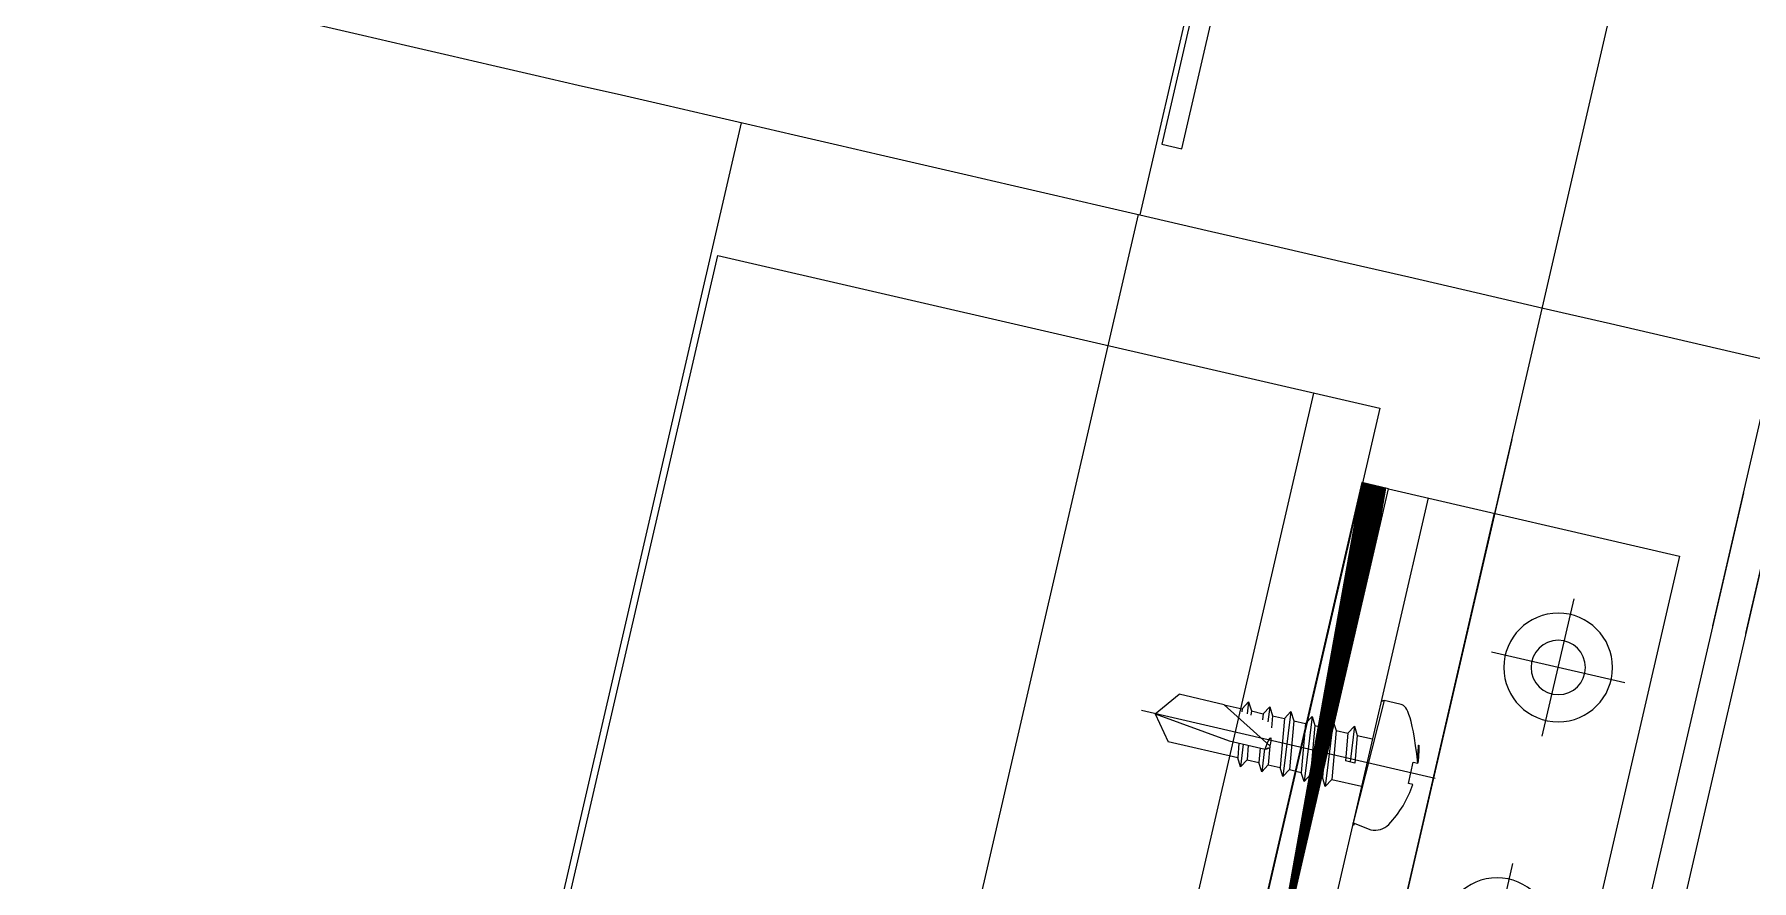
# Model space of a CAD drawing. Header units: inches. Extents: x 0 to 1813292486, y 0 to 3473589894.
# Drawn here: x 600477385.4 to 600477511.9, y 3473214442.8 to 3473214505.1 of the extents above; entities that cross this region are included whole.
import ezdxf

# ---------------------------------------------------------------- set-up
doc = ezdxf.new("R2010")
doc.units = ezdxf.units.IN
doc.header["$LTSCALE"] = 1000
doc.header["$MEASUREMENT"] = 0
for name, pattern in [('AX-MALL-WALL-P02-QT$0$CENTER', [2, 1.25, -0.25, 0.25, -0.25]), ('AX-MALL-WALL-P02-QT$0$DASH', [0.35, 0.25, -0.1]), ('AX-MALL-WALL-P02-QT$0$DASHED', [0.75, 0.5, -0.25]), ('AX-MALL-WALL-P02-QT$0$HIDDEN', [0.375, 0.25, -0.125]), ('AX-MALL-WALL-P02-QT$0$HIDDENX2', [0.75, 0.5, -0.25])]:
    doc.linetypes.add(name, pattern=pattern)
for name, color, linetype in [('A-Anno-Note', 241, 'Continuous'), ('AX-MALL-P02-200$0$A-Anno-Note', 241, 'Continuous'), ('AX-MALL-WALL-P02$0$A-Anno-Note', 241, 'Continuous'), ('AX-MALL-WALL-P02-QT$0$A-Anno-Note', 241, 'Continuous'), ('AX-MALL-WALL-P02-QT$0$A-Curt', 151, 'Continuous'), ('AX-MALL-WALL-P02-QT$0$A-Detl-Fine', 152, 'Continuous'), ('AX-MALL-WALL-P02-QT$0$A-Detl-Patt', 8, 'Continuous'), ('AX-MALL-WALL-P02-QT$0$A-Detl-Thin', 131, 'Continuous'), ('AX-MALL-WALL-P02-QT$0$A-Wall', 2, 'Continuous'), ('AX-MALL-WALL-P02-QT$0$A-Wall-Patt', 13, 'Continuous'), ('AX-MALL-WALL-P02-QT$0$AP', 3, 'Continuous'), ('AX-MALL-WALL-P02-QT$0$C18', 4, 'AX-MALL-WALL-P02-QT$0$CENTER'), ('AX-MALL-WALL-P02-QT$0$DASH', 8, 'AX-MALL-WALL-P02-QT$0$DASHED'), ('AX-MALL-WALL-P02-QT$0$L18', 6, 'Continuous'), ('AX-MALL-WALL-P02-QT$0$PJ', 96, 'Continuous'), ('AX-MALL-WALL-P02-QT$0$STSF', 2, 'Continuous'), ('AX-MALL-WALL-P02-QT$0$tc', 4, 'Continuous'), ('AX-MALL-WALL-P02-QT$0$WZ', 2, 'Continuous'), ('AX-MALL-WALL-P02-QT$0$XX', 6, 'AX-MALL-WALL-P02-QT$0$HIDDEN'), ('AX-MALL-WALL-P02-QT$0$zx', 1, 'AX-MALL-WALL-P02-QT$0$CENTER'), ('AX-MALL-WALL-P02-QT$0$尺寸标注', 8, 'Continuous')]:
    doc.layers.add(name, color=color, linetype=linetype)

# ---------------------------------------------------------------- blocks, each defined once
blk = doc.blocks.new('AX-MALL-WALL-P02-QT$0$tj')
at = {"layer": 'AX-MALL-WALL-P02-QT$0$A-Detl-Patt'}
h = blk.add_hatch(dxfattribs=at)
h.set_pattern_fill('STEEL', color=256, scale=100.0000000000001, angle=50.43183869082386)
h.set_pattern_definition([(75.00000000004839, (-14278.19445574284, 156289.8254051208), (-153.3407249234246, 41.08752340989569), []), (75.00000000004839, (-14317.88195610046, 156358.5661673546), (-153.3407249234246, 41.08752340989569), [])])
edge = h.paths.add_edge_path()
edge.add_line((88101.273016572, 47666.64152574539), (87883.93542659283, 47459.84604215622))
edge.add_line((87883.93542659283, 47459.84604215622), (91571.54751467705, 43584.64122533798))
edge.add_arc((262949.389629302, 558937.705083496), 543101.4133620498, 251.6057364187558, 260.0288666978238)
edge.add_arc((172180.8466627672, -2862.146247219684), 27099.9982179492, 64.7128659603706, 96.9316049602786, ccw=False)
edge.add_arc((262948.9730309481, 558936.3205539446), 543099.9677998082, 261.6155114784545, 271.7251478115656)
edge.add_line((279298.9759148359, 16082.51663446426), (279298.9759315252, 16382.65274763107))
edge.add_arc((262948.9742454757, 558936.3204835369), 542799.9676941936, 261.62020364125146, 271.7261014454634, ccw=False)
edge.add_arc((172180.8456921196, -2862.14609140989), 27400.00151046549, 64.80631838577902, 96.83815911678944)
edge.add_arc((262949.394896181, 558937.7037490648), 542801.4137571028, 251.6136389015772, 260.02417327084333, ccw=False)
edge.add_line((91737.26096642017, 43845.69257831573), (88101.273016572, 47666.64152574539))
blk.add_lwpolyline([(88103.03003954887, 47737.33037519455), (87813.24658572674, 47461.60306501389), (91543.92713344097, 43541.13421487808, 0.03677856867194786), (168908.9495433569, 23989.2463850975, -0.1416543586965341), (183742.0972260237, 21592.70785188675, 0.04416604653312874), (279348.9759123325, 16034.00206041336), (279348.9759345055, 16434.18465709686, -0.04414427716130016), (183859.0483468771, 21979.79425859451, 0.1405450684183163), (168919.8474783897, 24393.46752309799, -0.03670519880877311), (91764.87840116024, 43889.20268630981), (88103.03007543087, 47737.33033752441)], format="xyb", dxfattribs=at)
blk.add_lwpolyline([(88101.273016572, 47666.64152574539), (87883.93542659283, 47459.84604215622), (91571.54751467705, 43584.64122533798, 0.0367693963449814), (168910.2986617088, 24039.77597379684, -0.1415142461245126), (183756.7420067787, 21641.08926153183, 0.04414024362697595), (279298.9759148359, 16082.51663446426), (279298.9759315252, 16382.65274763107, -0.04412389944666065), (183844.4648458958, 21931.40288829803, 0.1406825130026793), (168918.4574091434, 24342.94360637665, -0.03671436212623864), (91737.26096642017, 43845.69257831573)], format="xyb", close=True, dxfattribs=at)
blk = doc.blocks.new('AX-MALL-WALL-P02-QT$0$jjzx2')
at = {"layer": 'AX-MALL-WALL-P02-QT$0$A-Detl-Fine'}
for points in [[(155218.4021520615, -123389.4600548744), (155161.9166133404, -123632.9952168465), (155551.68011415, -123723.2448854446), (155607.9852894545, -123479.6679596901)], [(155247.6263731718, -123396.238319397), (155197.921610117, -123610.5384383202), (155529.2100046873, -123687.2482056618), (155578.7560561895, -123472.9113378525)]]:
    blk.add_lwpolyline(points, dxfattribs=at)
blk = doc.blocks.new('AX-MALL-WALL-P02-QT$0$A$C063F76F4')
at = {"layer": 'AX-MALL-WALL-P02-QT$0$AP'}
for points in [[(50.00000000186265, -14.98942399024963), (50.00000000186265, 43.00002203695476), (30.00000000186265, 43.00002203695476)], [(30.00000000186265, -14.98942399024963), (30.00000000186265, 43.00002203695476)], [(47.50000000186265, -14.98942399024963), (47.50000000186265, 40.50002203695476), (30.00000000186265, 40.50002203695476)]]:
    blk.add_lwpolyline(points, dxfattribs=at)
at = {"layer": 'AX-MALL-WALL-P02-QT$0$STSF'}
blk.add_lwpolyline([(0, 54.99999996088445), (0, 10.42926629818976), (1.5, 10.42926629818976), (1.5, 53.49999996088445), (15.29999990202487, 53.49999996088445), (15.29999990388751, 160.9673534315079), (1.5, 160.9673534315079), (1.5, 195.8044423684478), (0, 195.8044423684478), (0, 159.4673534315079), (13.79999990388751, 159.4673534315079), (13.79999990947545, 54.99999996088445), (0, 54.99999996088445)], dxfattribs=at)
blk = doc.blocks.new('AX-MALL-WALL-P02-QT$0$A$C72905B8B')
at = {"color": 6, "ltscale": 10}
blk.add_blockref('AX-MALL-WALL-P02-QT$0$A$C063F76F4', (162.2869235184044, -5), dxfattribs=at)
blk = doc.blocks.new('*U198')
at = {"layer": 'AX-MALL-WALL-P02-QT$0$C18', "color": 1, "ltscale": 2}
blk.add_line((0, 5.142561988594025), (0, -17.03404386090006), dxfattribs=at)
at = {"layer": 'AX-MALL-WALL-P02-QT$0$L18', "color": 4}
for p, q in [((-1.790000000000873, -1.147816335795142), (-1.790000000000873, 0)), ((1.790000000000873, -2.247816335793686), (1.790000000000873, 0)), ((-2.399999999999636, -1.5), (-1.790000000000873, -1.147816335795142)), ((-2.399999999999636, -1.5), (0.2342809638412291, -1.225595732932561)), ((-1.790000000000873, -1.147816335795142), (0.2342809638412291, -0.8650955307894037)), ((0.2342809638412291, -0.8650955307894037), (0.2342809638412291, -1.56946285919912)), ((-2.399999999999636, -1.5), (-1.790000000000873, -1.852183664204858)), ((-1.790000000000873, -1.852183664204858), (0.2342809638412291, -1.56946285919912)), ((-1.790000000000873, -2.747816335793686), (-1.790000000000873, -1.852183664204858)), ((-1.790000000000873, -2.747816335793686), (1.790000000000873, -2.247816335793686)), ((2.399999999999636, -2.600000000000364), (1.790000000000873, -2.247816335793686)), ((-2.399999999999636, -3.100000000000364), (2.399999999999636, -2.600000000000364)), ((-2.399999999999636, -3.100000000000364), (-1.790000000000873, -2.747816335793686)), ((-2.399999999999636, -3.100000000000364), (-1.790000000000873, -3.452183664205222)), ((-1.790000000000873, -3.452183664205222), (1.790000000000873, -2.952183664205222)), ((-1.790000000000873, -4.34781633579405), (-1.790000000000873, -3.452183664205222)), ((2.399999999999636, -2.600000000000364), (1.790000000000873, -2.952183664205222)), ((1.790000000000873, -3.84781633579405), (1.790000000000873, -2.952183664205222)), ((-2.399999999999636, -4.700000000000728), (2.399999999999636, -4.200000000000728)), ((-2.399999999999636, -4.700000000000728), (-1.790000000000873, -4.34781633579405)), ((-2.399999999999636, -4.700000000000728), (-1.790000000000873, -5.052183664205586)), ((-1.790000000000873, -4.34781633579405), (1.790000000000873, -3.84781633579405)), ((-1.790000000000873, -5.052183664205586), (1.790000000000873, -4.552183664205586)), ((-1.790000000000873, -5.947816335794414), (-1.790000000000873, -5.052183664205586)), ((2.399999999999636, -4.200000000000728), (1.790000000000873, -3.84781633579405)), ((2.399999999999636, -4.200000000000728), (1.790000000000873, -4.552183664205586)), ((1.790000000000873, -5.447816335794414), (1.790000000000873, -4.552183664205586)), ((-2.399999999999636, -6.299999999999272), (2.399999999999636, -5.799999999999272)), ((-2.399999999999636, -6.299999999999272), (-1.790000000000873, -5.947816335794414)), ((-2.399999999999636, -6.299999999999272), (-1.790000000000873, -6.65218366420595)), ((-1.790000000000873, -5.947816335794414), (1.790000000000873, -5.447816335794414)), ((-1.790000000000873, -6.65218366420595), (1.790000000000873, -6.15218366420595)), ((2.399999999999636, -5.799999999999272), (1.790000000000873, -5.447816335794414)), ((2.399999999999636, -5.799999999999272), (1.790000000000873, -6.15218366420595)), ((1.790000000000873, -7.047816335794778), (1.790000000000873, -6.15218366420595)), ((-2.399999999999636, -7.899999999999636), (-1.790000000000873, -7.547816335794778)), ((-1.790000000000873, -7.547816335794778), (-1.790000000000873, -6.65218366420595)), ((-1.790000000000873, -7.547816335794778), (-0.9175382126813929, -7.425964130861757)), ((0.4333070988686814, -7.237298584555901), (1.790000000000873, -7.047816335794778)), ((0.7141825614198751, -7.575605983185596), (2.399999999999636, -7.399999999999636)), ((2.399999999999636, -7.399999999999636), (1.790000000000873, -7.047816335794778)), ((2.399999999999636, -7.399999999999636), (1.790000000000873, -7.752183664206314)), ((-2.399999999999636, -7.899999999999636), (-1.273355612604064, -7.78264120964559)), ((-2.399999999999636, -7.899999999999636), (-1.790000000000873, -8.252183664206314)), ((-1.790000000000873, -8.252183664206314), (-1.334698446698894, -8.188594061788535)), ((-1.790000000000873, -9.147816335795142), (-1.790000000000873, -8.252183664206314)), ((0.7141825614198751, -7.90243749641013), (1.790000000000873, -7.752183664206314)), ((0.7141825614198751, -8.798070167998958), (1.790000000000873, -8.647816335795142)), ((1.790000000000873, -8.647816335795142), (1.790000000000873, -7.752183664206314)), ((2.399999999999636, -9), (1.790000000000873, -8.647816335795142)), ((-2.399999999999636, -9.5), (-1.790000000000873, -9.147816335795142)), ((-2.399999999999636, -9.5), (-1.518995326587174, -9.408228679852982)), ((-2.399999999999636, -9.5), (-1.790000000000873, -9.852183664204858)), ((-1.790000000000873, -9.147816335795142), (-1.472953762578982, -9.103536135036848)), ((-1.790000000000873, -9.852183664204858), (-1.581684194792615, -9.823089278002954)), ((-1.790000000000873, -11.20167565273914), (-1.790000000000873, -9.852183664204858)), ((0.7141825614198751, -9.17560598318596), (2.399999999999636, -9)), ((0.7141825614198751, -9.502437496410494), (1.790000000000873, -9.352183664204858)), ((2.399999999999636, -9), (1.790000000000873, -9.352183664204858)), ((1.790000000000873, -9.352183664204858), (1.790000000000873, -14.60000000000036)), ((-1.790000000000873, -11.20167565273914), (-1.790000000000873, -14.60000000000036)), ((0, -16), (-1.790000000000873, -14.60000000000036)), ((0, -16), (1.790000000000873, -14.60000000000036))]:
    blk.add_line(p, q, dxfattribs=at)
blk.add_lwpolyline([(4.549999999999272, 0, 0.414213562373095), (4.75, 0.2000000000007276), (4.75, 1.39147638815848, 0.2654033233867933), (4.06568705400241, 2.589861303315047, 0.108659312189883), (0.7999999999992724, 3.659899496853541), (0.7999999999992724, 3.315608971053734), (-0.7999999999992724, 3.315608971053734), (-0.7999999999992724, 3.659899496853541, 0.1086593121898847), (-4.06568705400241, 2.589861303315047, 0.2654033233867933), (-4.75, 1.39147638815848), (-4.75, 0.2000000000007276, 0.414213562373095), (-4.549999999999272, 0)], format="xyb", close=True, dxfattribs=at)
blk.add_lwpolyline([(0, -16), (0.7141825614198751, -10.25704931750261), (0.7141825614198751, -7.536688384094305, 0.4176573264866609), (0.4106596181591158, -7.236709070022698, 0.08336651052848376), (-1.234698998669046, -7.526820576113096), (-1.790000000000873, -11.20167565273914)], format="xyb", dxfattribs=at)
blk = doc.blocks.new('AX-MALL-WALL-P02-QT$0$盘头自钻自攻钉ST4-8')
at = {"layer": 'AX-MALL-WALL-P02-QT$0$尺寸标注'}
blk.add_blockref('*U198', (0, 0), dxfattribs=at)
blk = doc.blocks.new('AX-MALL-WALL-P02-QT$0$A$C61293B14')
at = {"layer": 'AX-MALL-WALL-P02-QT$0$tc'}
for radius in [4, 2]:
    blk.add_circle((0, 0), radius, dxfattribs=at)
at = {"layer": 'AX-MALL-WALL-P02-QT$0$zx'}
for p, q in [((0, 5.036975615854317), (0, -5.036975615847041)), ((-5.199824257346336, 0), (5.199824257317232, 0))]:
    blk.add_line(p, q, dxfattribs=at)
blk = doc.blocks.new('AX-MALL-WALL-P02-QT$0$A$C41DD6A87')
at = {"layer": 'AX-MALL-WALL-P02-QT$0$tc'}
h = blk.add_hatch(dxfattribs=at)
h.set_pattern_fill('ANSI31', color=256, scale=0.5, angle=-90.00000000000001, style=0)
h.set_pattern_definition([(225.0000000000001, (28362.68611018802, -179426.704915055), (-1.122532015133644, 1.122532015133644), [])])
h.paths.add_polyline_path([(40, 20), (0, 20), (0, 22), (40, 22)])
at = {"layer": 'AX-MALL-WALL-P02-QT$0$PJ'}
for points in [[(40, 20), (0, 20), (0, 22), (40, 22)], [(40, 20), (0, 20), (0, -2.00031700823456), (40, -2.00031700823456)]]:
    blk.add_lwpolyline(points, close=True, dxfattribs=at)
at = {"layer": 'AX-MALL-WALL-P02-QT$0$XX'}
for p, q in [((0, 17), (40, 17)), ((0, 11.99968299176544), (40, 11.99968299176544))]:
    blk.add_line(p, q, dxfattribs=at)
at = {"layer": 'AX-MALL-WALL-P02-QT$0$tc', "rotation": 180}
for p in [(10.00773325189948, 4.856510433368385), (30.00773325189948, 4.856510433368385)]:
    blk.add_blockref('AX-MALL-WALL-P02-QT$0$A$C61293B14', p, dxfattribs=at)
at = {"layer": 'AX-MALL-WALL-P02-QT$0$WZ', "extrusion": (1.112429078900672e-34, 1.017801628166565e-23, -1), "zscale": -1, "rotation": 180}
blk.add_blockref('AX-MALL-WALL-P02-QT$0$盘头自钻自攻钉ST4-8', (-20, 17), dxfattribs=at)
blk = doc.blocks.new('AX-MALL-WALL-P02-QT$0$A$C715D18B8')
at = {"layer": 'AX-MALL-WALL-P02-QT$0$tc'}
h = blk.add_hatch(dxfattribs=at)
h.set_pattern_fill('ANSI31', color=256, scale=0.5, angle=-180, style=0)
h.set_pattern_definition([(225, (28362.68611018802, -179426.704915055), (-1.122532015133644, 1.122532015133644), [])])
h.paths.add_polyline_path([(40, 20), (0, 20), (0, 22), (40, 22)])
at = {"layer": 'AX-MALL-WALL-P02-QT$0$PJ'}
blk.add_line((0, 17), (40, 17), dxfattribs=at)
blk.add_lwpolyline([(40, 20), (0, 20), (0, 22), (40, 22)], close=True, dxfattribs=at)
blk.add_lwpolyline([(40, 12.49968299269676), (40, 20), (0, 20), (0, 12.49968299269676)], dxfattribs=at)
at = {"layer": 'AX-MALL-WALL-P02-QT$0$XX'}
blk.add_line((0, 11.99968299269676), (40, 11.99968299269676), dxfattribs=at)
blk.add_lwpolyline([(40, 12.49968299269676), (40, -2.000317007303238), (0, -2.000317007303238), (0, 12.49968299269676)], dxfattribs=at)
at = {"layer": 'AX-MALL-WALL-P02-QT$0$tc', "rotation": 180}
for p in [(10.00773325189948, 4.856510434299707), (30.00773325189948, 4.856510434299707)]:
    blk.add_blockref('AX-MALL-WALL-P02-QT$0$A$C61293B14', p, dxfattribs=at)
at = {"layer": 'AX-MALL-WALL-P02-QT$0$WZ', "extrusion": (1.112470375349305e-34, 1.017801628166565e-23, -1), "zscale": -1, "rotation": 180}
blk.add_blockref('AX-MALL-WALL-P02-QT$0$盘头自钻自攻钉ST4-8', (-20, 17), dxfattribs=at)
blk = doc.blocks.new('AX-MALL-WALL-P02-QT$0$A$C4D6066B9')
at = {"rotation": 180}
for name, p in [('AX-MALL-WALL-P02-QT$0$A$C715D18B8', (0, 22)), ('AX-MALL-WALL-P02-QT$0$A$C41DD6A87', (50, 22))]:
    blk.add_blockref(name, p, dxfattribs=at)
blk = doc.blocks.new('AX-MALL-WALL-P02-QT$0$500C')
at = {"layer": 'AX-MALL-WALL-P02-QT$0$AP'}
for p, q in [((459.782006541267, -138.1460039764643), (382.1096925903112, -396.6550953574479)), ((476.5414051227272, -143.1815293114632), (393.8349511325359, -418.454222843051)), ((478.9356152303517, -143.9008931722492), (395.5099805463105, -421.568381652236))]:
    blk.add_line(p, q, dxfattribs=at)
at = {"layer": 'AX-MALL-WALL-P02-QT$0$DASH', "color": 8, "linetype": 'AX-MALL-WALL-P02-QT$0$HIDDENX2', "ltscale": 20}
blk.add_lwpolyline([(445.4263561740518, -133.7947224080563), (408.0318025704473, -258.2524873316288)], dxfattribs=at)
at = {"layer": 'AX-MALL-WALL-P02-QT$0$STSF'}
blk.add_lwpolyline([(412.8203275967389, -259.6912465393543), (364.9350773319602, -245.3036544267088), (402.3282934520394, -120.8503409456462), (450.2148811947554, -135.2334816195071), (412.8203275967389, -259.6912465393543)], dxfattribs=at)
at = {"layer": 'AX-MALL-WALL-P02-QT$0$tc', "xscale": -1, "rotation": 253.2968720435209}
blk.add_blockref('AX-MALL-WALL-P02-QT$0$A$C4D6066B9', (434.1852250304073, -188.5003597903997), dxfattribs=at)
blk = doc.blocks.new('AX-MALL-WALL-P02-QT$0$mqst2')
at = {"color": 6, "ltscale": 10, "rotation": 346.9841522458781}
blk.add_blockref('AX-MALL-WALL-P02-QT$0$A$C72905B8B', (263719.0839470625, -32745.80559062958), dxfattribs=at)
at = {"color": 6, "rotation": 3.701011184292003}
blk.add_blockref('AX-MALL-WALL-P02-QT$0$500C', (263436.4514892101, -32690.62111282349), dxfattribs=at)
blk = doc.blocks.new('AX-MALL-WALL-P02-QT')
at = {"layer": 'AX-MALL-WALL-P02-QT$0$A-Wall-Patt'}
h = blk.add_hatch(dxfattribs=at)
h.set_pattern_fill('普通砖', color=256, scale=200, style=0)
h.set_pattern_definition([(45, (0, 359.0227), (-353.55353201463, 353.55353201463), [])])
h.paths.add_polyline_path([(600287882.4984765, 3473110109.845455), (600287836.8047528, 3473110020.169999, 9.66850938024075e-05), (600288011.0359211, 3473109905.029141), (600288121.2709976, 3473110071.907026, -5.987135174283018e-05), (600288013.4146667, 3473110143.172591)])
at = {"layer": 'AX-MALL-WALL-P02-QT$0$A-Curt'}
for centre, radius, start, end in [((600585645.7636302, 3473560475.347807), 539866.7066673375, 236.5523135715623, 236.6903286859176), ((600585645.7635238, 3473560475.347785), 539933.3732568718, 236.5523135797242, 236.690339177262), ((600585645.7636757, 3473560475.347738), 540000.0399677898, 236.5523135635083, 236.6903496417073)]:
    blk.add_arc(centre, radius, start, end, dxfattribs=at)
at = {"layer": 'AX-MALL-WALL-P02-QT$0$A-Detl-Thin', "linetype": 'AX-MALL-WALL-P02-QT$0$DASH', "ltscale": 3}
blk.add_lwpolyline([(600288300.0807451, 3473110912.685323, 0.002187956786309004), (600292245.9015511, 3473108327.624956)], format="xyb", dxfattribs=at)
at = {"layer": 'AX-MALL-WALL-P02-QT$0$A-Wall'}
blk.add_line((600288121.2709974, 3473110071.907025), (600288011.0359211, 3473109905.029141), dxfattribs=at)
blk.add_arc((600585645.2457471, 3473560474.565245), 539999.1015949859, 236.5301550638638, 236.5523136550616, dxfattribs=at)
at = {"layer": 'AX-MALL-WALL-P02-QT$0$A-Anno-Note'}
for name, p, rotation in [('AX-MALL-WALL-P02-QT$0$mqst2', (600052179.2710491, 3473232742.396311), 339.5681613092181), ('AX-MALL-WALL-P02-QT$0$jjzx2', (600185298.4270658, 3473279938.045597), 339.5681613092246)]:
    blk.add_blockref(name, p, dxfattribs=dict(at, rotation=rotation))
at = {"layer": 'AX-MALL-WALL-P02-QT$0$A-Detl-Thin', "rotation": 339.5681613091762}
blk.add_blockref('AX-MALL-WALL-P02-QT$0$tj', (600144118.6961328, 3473128496.287411), dxfattribs=at)
blk = doc.blocks.new('AX-MALL-WALL-P02')
at = {"layer": 'AX-MALL-WALL-P02$0$A-Anno-Note'}
blk.add_blockref('AX-MALL-WALL-P02-QT', (0, 0), dxfattribs=at)
blk = doc.blocks.new('AX-MALL-P02-200')
at = {"layer": 'AX-MALL-P02-200$0$A-Anno-Note'}
blk.add_blockref('AX-MALL-WALL-P02', (0, 0), dxfattribs=at)

msp = doc.modelspace()

# ---------------------------------------------------------------- block references
at = {"layer": 'A-Anno-Note', "rotation": 20.43183869077545}
msp.add_blockref('AX-MALL-P02-200', (1250392458.527329, 9048125.682563305), dxfattribs=at)

doc.saveas('drawing.dxf')
